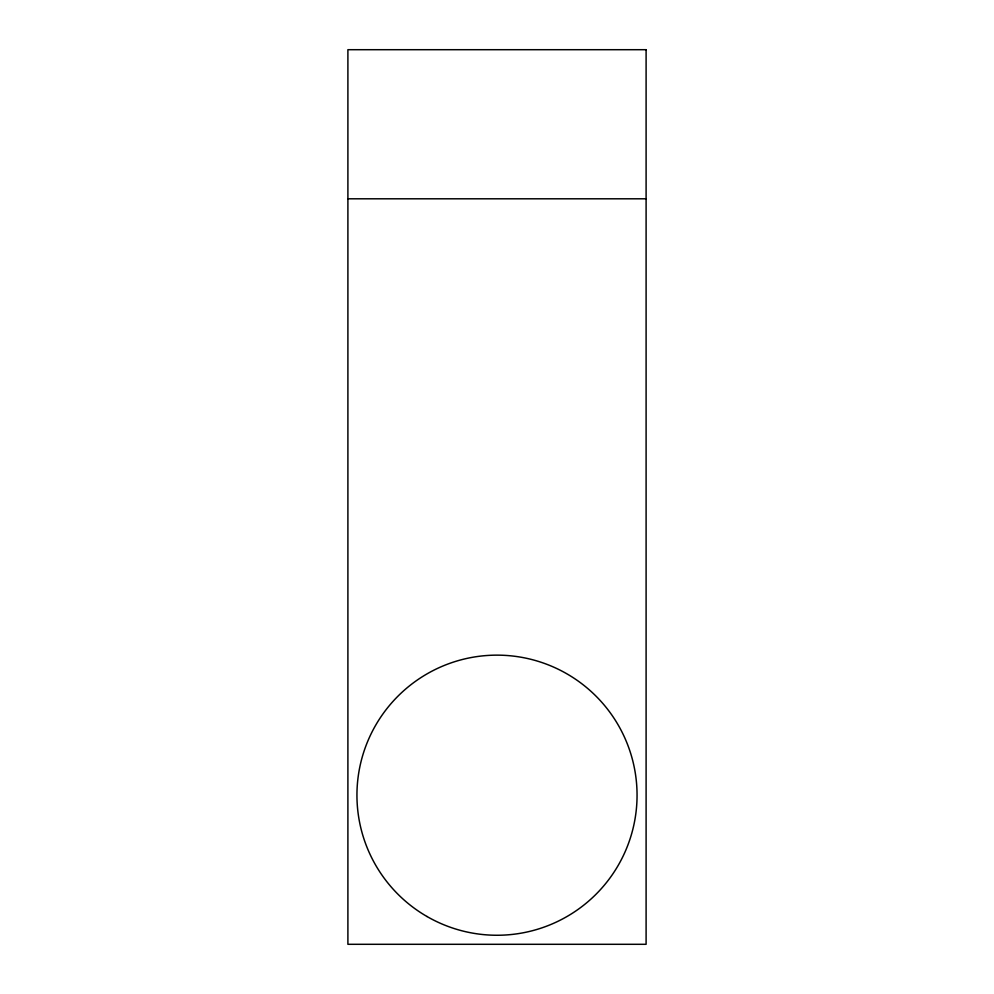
<?xml version="1.0" encoding="UTF-8"?>
<svg xmlns="http://www.w3.org/2000/svg" width="994" height="994" viewBox="0 0 994 994"><rect width="100%" height="100%" fill="white"/><g stroke="black" fill="none" stroke-linecap="round" stroke-linejoin="round"><path stroke-width="1.49" d="M347.9 198.8L646.1 198.8M646.1 49.7L347.9 49.7L347.9 944.3L646.1 944.3L646.1 49.7M426.973 916.493A140.055 140.055 0 0 0 637.055 795.2A140.055 140.055 0 0 0 426.973 673.907A140.055 140.055 0 0 0 426.973 916.493"/></g></svg>
